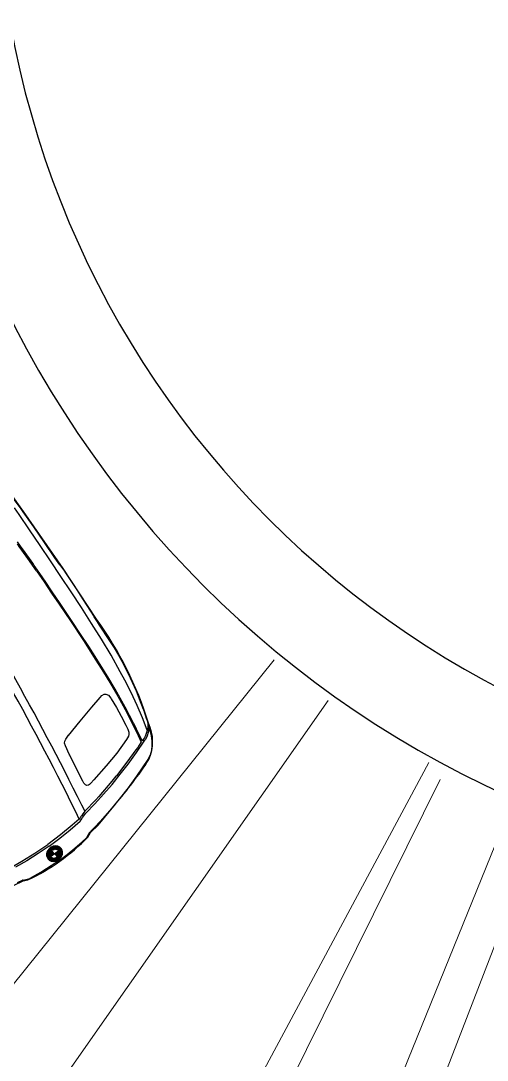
# Model space of a CAD drawing. Header units: inches. Extents: x 13 to 261, y -112 to -47.
# Drawn here: x 164.52 to 167.02, y -98.26 to -92.69 of the extents above; entities that cross this region are included whole.
import ezdxf

# ---------------------------------------------------------------- set-up
doc = ezdxf.new("R2010")
doc.units = ezdxf.units.IN
doc.header["$MEASUREMENT"] = 0
doc.linetypes.add('ACAD_ISO04W100', pattern=[30, 24, -3, 0, -3])
doc.layers.add('CONTORNO', color=7, linetype='Continuous')
doc.layers.add('EJES', color=1, linetype='ACAD_ISO04W100', lineweight=13)
doc.layers.add('RAMPAS', color=50, linetype='Continuous', lineweight=25)

msp = doc.modelspace()

# ---------------------------------------------------------------- linework, layer by layer
for p, q in [((165.2053, -96.5041), (165.2075, -96.4995)), ((164.8923, -97.0398), (164.8779, -97.0635)), ((164.8968, -97.0341), (164.9175, -97.0132)), ((164.6647, -97.1536), (164.6664, -97.1524)), ((164.665, -97.1518), (164.6666, -97.1506)), ((164.6653, -97.15), (164.6669, -97.1489)), ((164.6658, -97.148), (164.683, -97.1358)), ((164.6664, -97.146), (164.6823, -97.1347)), ((164.6671, -97.1439), (164.6815, -97.1336)), ((164.6681, -97.1416), (164.6808, -97.1325)), ((164.6691, -97.1537), (164.6712, -97.1522)), ((164.6693, -97.1391), (164.6801, -97.1314)), ((164.6693, -97.1519), (164.6713, -97.1505)), ((164.6709, -97.1364), (164.6794, -97.1303)), ((164.6709, -97.146), (164.6837, -97.1369)), ((164.6723, -97.1466), (164.6844, -97.138)), ((164.673, -97.1333), (164.6787, -97.1292)), ((164.6736, -97.1536), (164.6757, -97.1521)), ((164.6738, -97.1519), (164.6759, -97.1504)), ((164.6741, -97.1501), (164.675, -97.1495)), ((164.6764, -97.1293), (164.6913, -97.1186)), ((164.6765, -97.1452), (164.6875, -97.1373)), ((164.6779, -97.1458), (164.6841, -97.1413)), ((164.6784, -97.1534), (164.6796, -97.1525)), ((164.6787, -97.1516), (164.68, -97.1507)), ((164.6788, -97.1468), (164.6824, -97.1441)), ((164.6789, -97.1499), (164.6805, -97.1487)), ((164.6791, -97.1481), (164.6813, -97.1466)), ((164.6814, -97.1545), (164.6975, -97.143)), ((164.6814, -97.1561), (164.6982, -97.144)), ((164.6815, -97.1528), (164.6967, -97.1419)), ((164.6815, -97.1576), (164.699, -97.1451)), ((164.6817, -97.1591), (164.6997, -97.1462)), ((164.6818, -97.151), (164.696, -97.1409)), ((164.682, -97.1604), (164.7005, -97.1472)), ((164.6823, -97.149), (164.6952, -97.1398)), ((164.6824, -97.1266), (164.6868, -97.1234)), ((164.6824, -97.1617), (164.7012, -97.1483)), ((164.6829, -97.163), (164.702, -97.1493)), ((164.6831, -97.1676), (164.7254, -97.1374)), ((164.6831, -97.1468), (164.6944, -97.1388)), ((164.6834, -97.1642), (164.7028, -97.1504)), ((164.6836, -97.1273), (164.6871, -97.1248)), ((164.6841, -97.1653), (164.7035, -97.1514)), ((164.6843, -97.1444), (164.6937, -97.1377)), ((164.6848, -97.1281), (164.6875, -97.1262)), ((164.6856, -97.1323), (164.6859, -97.1321)), ((164.686, -97.1288), (164.6878, -97.1275)), ((164.6862, -97.1414), (164.6929, -97.1366)), ((164.6864, -97.1334), (164.6871, -97.1328)), ((164.6867, -97.1363), (164.6946, -97.1306)), ((164.6871, -97.1296), (164.6882, -97.1289)), ((164.6871, -97.1344), (164.6883, -97.1336)), ((164.6883, -97.1304), (164.6885, -97.1302)), ((164.6906, -97.1208), (164.6962, -97.1167)), ((164.6909, -97.1285), (164.6912, -97.1283)), ((164.6912, -97.1299), (164.692, -97.1293)), ((164.6914, -97.1218), (164.6999, -97.1157)), ((164.6915, -97.1313), (164.6928, -97.1304)), ((164.6922, -97.1228), (164.703, -97.1151)), ((164.6922, -97.1899), (164.7435, -97.1532)), ((164.693, -97.1238), (164.7057, -97.1147)), ((164.6938, -97.1249), (164.7082, -97.1146)), ((164.6946, -97.1259), (164.7104, -97.1146)), ((164.6953, -97.1317), (164.7086, -97.1223)), ((164.6954, -97.1269), (164.7091, -97.1171)), ((164.6962, -97.1279), (164.7089, -97.1188)), ((164.697, -97.129), (164.7087, -97.1206)), ((164.7002, -97.1298), (164.7084, -97.124)), ((164.7035, -97.1291), (164.7082, -97.1257)), ((164.7043, -97.1525), (164.7238, -97.1386)), ((164.705, -97.1536), (164.7245, -97.1397)), ((164.7058, -97.1546), (164.7251, -97.1408)), ((164.7061, -97.1288), (164.7082, -97.1273)), ((164.7065, -97.1557), (164.7257, -97.142)), ((164.7073, -97.1567), (164.7262, -97.1433)), ((164.708, -97.1578), (164.7266, -97.1446)), ((164.7084, -97.1288), (164.7103, -97.1274)), ((164.7088, -97.1589), (164.7269, -97.146)), ((164.7096, -97.1599), (164.7271, -97.1474)), ((164.7103, -97.161), (164.7272, -97.1489)), ((164.7104, -97.129), (164.7148, -97.1258)), ((164.711, -97.1158), (164.7125, -97.1147)), ((164.7111, -97.162), (164.7272, -97.1505)), ((164.7118, -97.1631), (164.727, -97.1522)), ((164.7123, -97.1292), (164.7146, -97.1276)), ((164.7128, -97.1193), (164.7138, -97.1185)), ((164.7129, -97.1176), (164.7164, -97.1151)), ((164.713, -97.1255), (164.715, -97.1241)), ((164.7131, -97.1159), (164.7145, -97.1149)), ((164.7139, -97.1296), (164.7155, -97.1285)), ((164.7149, -97.1226), (164.7151, -97.1224)), ((164.7155, -97.1301), (164.717, -97.129)), ((164.7169, -97.1163), (164.7181, -97.1155)), ((164.7169, -97.1307), (164.7306, -97.1209)), ((164.7183, -97.1313), (164.7317, -97.1218)), ((164.7186, -97.1167), (164.7198, -97.1159)), ((164.7187, -97.1199), (164.7204, -97.1186)), ((164.7188, -97.1181), (164.7213, -97.1164)), ((164.7189, -97.1277), (164.7294, -97.1202)), ((164.7195, -97.132), (164.7327, -97.1226)), ((164.7207, -97.1328), (164.7337, -97.1235)), ((164.7208, -97.1248), (164.7282, -97.1194)), ((164.7211, -97.1677), (164.7438, -97.1514)), ((164.7216, -97.1177), (164.7228, -97.1169)), ((164.7218, -97.1336), (164.7347, -97.1244)), ((164.7227, -97.1218), (164.727, -97.1187)), ((164.7228, -97.1345), (164.7356, -97.1253)), ((164.7231, -97.1183), (164.7243, -97.1174)), ((164.7237, -97.1354), (164.7365, -97.1263)), ((164.7244, -97.1637), (164.7439, -97.1497)), ((164.7246, -97.1188), (164.7257, -97.1181)), ((164.7246, -97.1364), (164.7373, -97.1273)), ((164.7254, -97.1374), (164.7381, -97.1284)), ((164.7261, -97.1385), (164.7388, -97.1294)), ((164.7261, -97.1609), (164.744, -97.1481)), ((164.7268, -97.1396), (164.7395, -97.1306)), ((164.7272, -97.1585), (164.744, -97.1465)), ((164.7273, -97.1408), (164.7401, -97.1317)), ((164.7278, -97.1421), (164.7407, -97.1329)), ((164.728, -97.1563), (164.7439, -97.145)), ((164.7283, -97.1434), (164.7413, -97.1341)), ((164.7286, -97.1447), (164.7418, -97.1353)), ((164.7286, -97.1543), (164.7438, -97.1435)), ((164.7289, -97.1461), (164.7423, -97.1366)), ((164.7289, -97.1525), (164.7436, -97.142)), ((164.729, -97.1476), (164.7427, -97.1379)), ((164.7291, -97.1491), (164.743, -97.1392)), ((164.7291, -97.1508), (164.7433, -97.1406)), ((164.6645, -97.1569), (164.6659, -97.1559)), ((164.6645, -97.1585), (164.6657, -97.1577)), ((164.6646, -97.1553), (164.6662, -97.1542)), ((164.6646, -97.1601), (164.6671, -97.1583)), ((164.6647, -97.1616), (164.6694, -97.1582)), ((164.6649, -97.163), (164.6717, -97.1582)), ((164.6652, -97.1644), (164.674, -97.1582)), ((164.6655, -97.1658), (164.6762, -97.1581)), ((164.6659, -97.1671), (164.6795, -97.1574)), ((164.6663, -97.1684), (164.6797, -97.1589)), ((164.6667, -97.1697), (164.6799, -97.1603)), ((164.6672, -97.171), (164.6803, -97.1617)), ((164.6678, -97.1722), (164.6807, -97.1629)), ((164.6684, -97.1733), (164.6812, -97.1642)), ((164.669, -97.1745), (164.6818, -97.1654)), ((164.6697, -97.1756), (164.6824, -97.1665)), ((164.6704, -97.1544), (164.671, -97.1539)), ((164.6705, -97.1766), (164.6831, -97.1676)), ((164.6712, -97.1777), (164.6839, -97.1686)), ((164.6721, -97.1787), (164.6848, -97.1696)), ((164.6729, -97.1797), (164.6857, -97.1705)), ((164.6738, -97.1806), (164.6867, -97.1714)), ((164.6748, -97.1815), (164.6878, -97.1722)), ((164.6749, -97.1543), (164.6755, -97.1539)), ((164.6758, -97.1824), (164.689, -97.173)), ((164.6769, -97.1833), (164.6902, -97.1737)), ((164.678, -97.1569), (164.6794, -97.1559)), ((164.678, -97.1841), (164.6916, -97.1743)), ((164.6782, -97.1551), (164.6795, -97.1542)), ((164.6791, -97.1848), (164.693, -97.1749)), ((164.6803, -97.1856), (164.6946, -97.1754)), ((164.6816, -97.1863), (164.6963, -97.1758)), ((164.6829, -97.1869), (164.6981, -97.1761)), ((164.6843, -97.1876), (164.7002, -97.1762)), ((164.6857, -97.1881), (164.7024, -97.1762)), ((164.6872, -97.1887), (164.7051, -97.1759)), ((164.6888, -97.1891), (164.7083, -97.1752)), ((164.6904, -97.1895), (164.7132, -97.1733)), ((164.694, -97.1902), (164.7432, -97.1551)), ((164.696, -97.1904), (164.7427, -97.157)), ((164.6981, -97.1905), (164.7422, -97.159)), ((164.7004, -97.1904), (164.7414, -97.1611)), ((164.7028, -97.1903), (164.7405, -97.1634)), ((164.7056, -97.1899), (164.7393, -97.1659)), ((164.7086, -97.1893), (164.7377, -97.1686)), ((164.7123, -97.1883), (164.7355, -97.1717)), ((164.7126, -97.1641), (164.7267, -97.1541)), ((164.7133, -97.1652), (164.7262, -97.156)), ((164.7141, -97.1663), (164.7254, -97.1582)), ((164.7148, -97.1673), (164.7242, -97.1606)), ((164.7156, -97.1684), (164.7223, -97.1636)), ((164.7172, -97.1864), (164.7321, -97.1757)), ((164.5298, -97.2962), (164.5033, -97.309)), ((164.5366, -97.2937), (164.5638, -97.2879))]:
    msp.add_line(p, q)
for points in [[(164.7318, -95.6054), (164.7062, -95.5678), (164.6501, -95.485), (164.5932, -95.4027), (164.5355, -95.3211), (164.5255, -95.3061), (164.4721, -95.2349)], [(165.2012, -96.4916), (165.1751, -96.4249), (165.147, -96.3589), (165.1257, -96.3127), (165.1032, -96.2674), (165.0802, -96.2223), (165.0564, -96.1779), (165.0073, -96.0901), (164.9561, -96.0038), (164.9028, -95.9189), (164.8488, -95.8346), (164.7939, -95.7509), (164.7387, -95.6675), (164.683, -95.5844), (164.6269, -95.5015), (164.5708, -95.4187), (164.5148, -95.3359), (164.5024, -95.3177), (164.4902, -95.3006)], [(165.1735, -96.5483), (165.1732, -96.5479), (165.1696, -96.5394), (165.1547, -96.5083), (165.1436, -96.4849), (165.1286, -96.4544), (165.128, -96.4536), (165.0829, -96.3672), (165.0286, -96.2714), (164.9945, -96.2141), (164.972, -96.1767), (164.9301, -96.1102), (164.8875, -96.0429), (164.8435, -95.976), (164.7992, -95.9088), (164.7305, -95.8067), (164.6923, -95.7497), (164.6533, -95.6934), (164.6413, -95.6756), (164.6127, -95.634), (164.5957, -95.6092), (164.587, -95.597), (164.5371, -95.5264), (164.5314, -95.5175), (164.5061, -95.4821)], [(164.6073, -95.6384), (164.5613, -95.5723), (164.515, -95.5065), (164.5048, -95.4923)], [(164.6073, -95.6384), (164.6481, -95.6972), (164.6887, -95.7567), (164.7293, -95.8161), (164.7893, -95.9054), (164.8595, -96.0113), (164.9135, -96.0956), (164.9667, -96.1805), (165.0055, -96.245), (165.0431, -96.3097), (165.0909, -96.3965), (165.1352, -96.4835), (165.1526, -96.519), (165.1692, -96.5551)], [(164.7318, -95.6054), (164.7462, -95.6247), (164.7572, -95.6401), (164.7633, -95.6487), (164.7699, -95.6587), (164.7989, -95.7019), (164.82, -95.7341), (164.8266, -95.7442), (164.8421, -95.7675), (164.8776, -95.8233), (164.9163, -95.8835)], [(164.57, -96.3545), (164.5458, -96.3103), (164.5216, -96.2661), (164.4975, -96.2219), (164.4729, -96.178), (164.4487, -96.1339), (164.4241, -96.09), (164.3995, -96.0461), (164.375, -96.0022), (164.3504, -95.9601), (164.35, -95.9586), (164.3246, -95.9153), (164.2992, -95.872), (164.2784, -95.8395)], [(164.5334, -96.3806), (164.5092, -96.3364), (164.485, -96.2922), (164.4608, -96.2481), (164.4363, -96.2042), (164.4117, -96.1603), (164.3875, -96.1161), (164.3629, -96.0722), (164.3379, -96.0286), (164.3129, -95.985), (164.2879, -95.9415), (164.263, -95.8979), (164.2486, -95.8743)], [(165.0478, -96.09), (165.025, -96.0504), (164.9968, -96.0066), (164.9828, -95.9853), (164.9637, -95.9559), (164.9447, -95.9277), (164.9342, -95.9112), (164.9163, -95.8835)], [(165.18, -96.3802), (165.1683, -96.3474), (165.1683, -96.3474), (165.1426, -96.2822), (165.1426, -96.2822), (165.1118, -96.2133), (165.1118, -96.2133), (165.0749, -96.1401), (165.0749, -96.1401), (165.0569, -96.1063), (165.0569, -96.1063), (165.0481, -96.0904)], [(164.7788, -96.5187), (164.8406, -96.4426), (164.9033, -96.3677), (164.9489, -96.3155)], [(164.9489, -96.3155), (164.958, -96.3059), (164.9696, -96.2989), (164.9795, -96.2973), (164.9929, -96.3031), (165.0056, -96.3192)], [(164.8673, -96.9249), (164.859, -96.9081), (164.8506, -96.892), (164.8271, -96.8461), (164.8041, -96.801), (164.7816, -96.7557), (164.7586, -96.7107), (164.7357, -96.6656), (164.7123, -96.6208), (164.6892, -96.5765), (164.6655, -96.532), (164.6417, -96.4876), (164.6179, -96.4431), (164.5942, -96.3986), (164.57, -96.3545)], [(165.0056, -96.3192), (165.0082, -96.3229), (165.0353, -96.3693), (165.0612, -96.4159), (165.0859, -96.4634), (165.0953, -96.4819)], [(164.8359, -96.9669), (164.8269, -96.9482), (164.8182, -96.9292), (164.7904, -96.8722), (164.7679, -96.8269), (164.7453, -96.7816), (164.7224, -96.7365), (164.699, -96.6918), (164.6757, -96.647), (164.6526, -96.6026), (164.6288, -96.5582), (164.6051, -96.5137), (164.5813, -96.4692), (164.5575, -96.4248), (164.5334, -96.3806)], [(165.18, -96.3802), (165.1813, -96.3836), (165.1826, -96.3864), (165.1828, -96.3875), (165.1831, -96.3879), (165.1838, -96.3898), (165.1846, -96.3935), (165.188, -96.4034), (165.1917, -96.4137), (165.1953, -96.4265), (165.1999, -96.4398), (165.2015, -96.4447)], [(165.2053, -96.4568), (165.2211, -96.5211), (165.2252, -96.5476), (165.2262, -96.5739), (165.2233, -96.6), (165.2158, -96.6256), (165.2037, -96.649), (165.1442, -96.737), (165.0979, -96.7995), (165.0497, -96.861), (164.9999, -96.9211), (164.9489, -96.9797), (164.9175, -97.0132)], [(165.0953, -96.4819), (165.0974, -96.4865), (165.1025, -96.5013), (165.1026, -96.5135), (165.1003, -96.5232), (165.0905, -96.5413)], [(165.2015, -96.4447), (165.2034, -96.4594), (165.204, -96.4706), (165.2036, -96.4752), (165.2012, -96.4916), (165.2011, -96.4923), (165.1973, -96.5042), (165.1938, -96.5148), (165.1896, -96.5252), (165.1885, -96.5271), (165.186, -96.5314), (165.1847, -96.533), (165.1795, -96.5403), (165.1748, -96.5467), (165.1748, -96.5467), (165.1735, -96.5483)], [(165.2053, -96.4568), (165.2077, -96.4766), (165.2075, -96.4995)], [(164.9145, -96.7578), (164.8991, -96.775), (164.8923, -96.7817), (164.8859, -96.7857), (164.8775, -96.7868), (164.8697, -96.7837), (164.861, -96.774), (164.8552, -96.7633), (164.8432, -96.7405), (164.7854, -96.6252), (164.783, -96.6201), (164.762, -96.5743), (164.7582, -96.5604), (164.7594, -96.5491), (164.7639, -96.5391), (164.7792, -96.5184)], [(164.8724, -96.9354), (164.9202, -96.8853), (164.9671, -96.834), (165.0124, -96.7813), (165.0562, -96.7273), (165.099, -96.6728), (165.144, -96.6111), (165.1886, -96.5437), (165.1913, -96.5405)], [(165.2053, -96.5041), (165.1998, -96.5215), (165.191, -96.5401)], [(165.1692, -96.5551), (165.1673, -96.5577), (165.1583, -96.5709), (165.1498, -96.5831), (165.1404, -96.5965), (165.092, -96.663), (165.0355, -96.7353), (165.0332, -96.7382), (165.0116, -96.7647), (164.9415, -96.8455), (164.9248, -96.8642), (164.8673, -96.9249), (164.8673, -96.9249)], [(165.0905, -96.5413), (165.0376, -96.6134), (164.9812, -96.6825), (164.9145, -96.7578)], [(164.8673, -96.9249), (164.8557, -96.9387), (164.8496, -96.9473), (164.8458, -96.9532), (164.8421, -96.9601), (164.8359, -96.9669), (164.8359, -96.9669)], [(164.8359, -96.9669), (164.7989, -97.0002), (164.7364, -97.0521), (164.6688, -97.1029)], [(164.6752, -97.1118), (164.7324, -97.0697), (164.788, -97.0245), (164.8413, -96.9779)], [(164.8413, -96.9779), (164.8472, -96.9706), (164.8545, -96.9586), (164.8724, -96.9354)], [(164.8923, -97.0398), (164.8945, -97.0369), (164.8968, -97.0341)], [(164.7298, -97.1883), (164.7724, -97.1567), (164.8131, -97.1233), (164.8525, -97.0891), (164.8732, -97.0699)], [(164.8779, -97.0635), (164.8755, -97.0671), (164.8732, -97.0699)], [(164.486, -97.2168), (164.5295, -97.1925), (164.5989, -97.1503), (164.6688, -97.1029)], [(164.6752, -97.1118), (164.6169, -97.1523), (164.556, -97.1902), (164.4946, -97.2254)], [(164.6668, -97.1491), (164.6656, -97.1583), (164.6778, -97.1581), (164.6791, -97.1485)], [(164.6714, -97.1508), (164.6709, -97.1544), (164.669, -97.1544), (164.6695, -97.1509), (164.6695, -97.1509)], [(164.674, -97.1504), (164.6735, -97.1543), (164.6755, -97.1543), (164.6759, -97.1504)], [(164.7298, -97.1883), (164.6861, -97.2183), (164.6414, -97.246), (164.5961, -97.2721), (164.5713, -97.2855)], [(164.5366, -97.2937), (164.5332, -97.2949), (164.5298, -97.2962)], [(164.5638, -97.2879), (164.5679, -97.2868), (164.5713, -97.2855)]]:
    msp.add_lwpolyline(points)
for points in [[(164.7409, -97.1264, 0.056462), (164.7358, -97.1207, 0.055115), (164.7294, -97.1162, 0.052786), (164.7221, -97.1131, 0.05002), (164.7141, -97.1116, 0.047333), (164.7058, -97.1116, 0.045092), (164.6973, -97.1132, 0.043513), (164.6892, -97.1163, 0.042704), (164.6816, -97.1208, 0.042704), (164.6749, -97.1265, 0.043513), (164.6693, -97.1332, 0.045092), (164.6651, -97.1406, 0.047333), (164.6623, -97.1486, 0.05002), (164.6612, -97.1566, 0.052786), (164.6618, -97.1645, 0.055115), (164.6639, -97.172, 0.056462), (164.6676, -97.1787, 0.056462), (164.6728, -97.1843, 0.055115), (164.6791, -97.1888, 0.052786), (164.6864, -97.1919, 0.05002), (164.6944, -97.1934, 0.047333), (164.7028, -97.1934, 0.045092), (164.7112, -97.1918, 0.043513), (164.7194, -97.1887, 0.042704), (164.7269, -97.1842, 0.042704), (164.7336, -97.1785, 0.043513), (164.7392, -97.1718, 0.045092), (164.7435, -97.1644, 0.047333), (164.7462, -97.1565, 0.05002), (164.7473, -97.1484, 0.052786), (164.7468, -97.1405, 0.055115), (164.7446, -97.133, 0.056462)], [(164.6833, -97.1232, 0.042704), (164.6772, -97.1285, 0.043513), (164.672, -97.1347, 0.045092), (164.6681, -97.1416, 0.047333), (164.6656, -97.1489, 0.05002), (164.6645, -97.1563, 0.052786), (164.665, -97.1636, 0.055115), (164.667, -97.1705, 0.056462), (164.6705, -97.1766, 0.056462), (164.6752, -97.1819, 0.055115), (164.681, -97.186, 0.052786), (164.6878, -97.1889, 0.05002), (164.6952, -97.1903, 0.047333), (164.7029, -97.1903, 0.045092), (164.7107, -97.1888, 0.043513), (164.7182, -97.186, 0.042704), (164.7252, -97.1818, 0.042704), (164.7314, -97.1765, 0.043513), (164.7365, -97.1703, 0.045092), (164.7404, -97.1635, 0.047333), (164.743, -97.1562, 0.05002), (164.744, -97.1487, 0.052786), (164.7435, -97.1414, 0.055115), (164.7415, -97.1345, 0.056462), (164.7381, -97.1284, 0.056462), (164.7333, -97.1231, 0.055115), (164.7275, -97.119, 0.052786), (164.7208, -97.1162, 0.05002), (164.7134, -97.1147, 0.047333), (164.7057, -97.1147, 0.045092), (164.6979, -97.1162, 0.043513), (164.6903, -97.1191, 0.042704)], [(164.6912, -97.1342, 0.042704), (164.6873, -97.1375, 0.043513), (164.6841, -97.1414, 0.045092), (164.6817, -97.1457, 0.047333), (164.6801, -97.1502, 0.05002), (164.6794, -97.1549, 0.052786), (164.6797, -97.1594, 0.055115), (164.681, -97.1637, 0.056462), (164.6831, -97.1676, 0.056462), (164.6861, -97.1709, 0.055115), (164.6898, -97.1735, 0.052786), (164.694, -97.1752, 0.05002), (164.6986, -97.1761, 0.047333), (164.7034, -97.1761, 0.045092), (164.7083, -97.1752, 0.043513), (164.713, -97.1734, 0.042704), (164.7173, -97.1708, 0.042704), (164.7212, -97.1675, 0.043513), (164.7244, -97.1637, 0.045092), (164.7269, -97.1593, 0.047333), (164.7285, -97.1548, 0.05002), (164.7291, -97.1501, 0.052786), (164.7288, -97.1456, 0.055115), (164.7275, -97.1413, 0.056462), (164.7254, -97.1374, 0.056462), (164.7224, -97.1341, 0.055115), (164.7188, -97.1316, 0.052786), (164.7146, -97.1298, 0.05002), (164.71, -97.1289, 0.047333), (164.7051, -97.1289, 0.045092), (164.7003, -97.1298, 0.043513), (164.6956, -97.1316, 0.042704)]]:
    msp.add_lwpolyline(points, format="xyb", close=True)
for points in [[(164.6727, -97.1469, 0.057431), (164.6723, -97.1465, 0.05562), (164.6717, -97.1462, 0.052954), (164.6712, -97.146, 0.050038), (164.6705, -97.1459, 0.047381), (164.6699, -97.146, 0.045314), (164.6692, -97.1462, 0.044018), (164.6686, -97.1464, 0.04357), (164.6681, -97.1468, 0.043992), (164.6676, -97.1473, 0.045263), (164.6672, -97.1479, 0.047309), (164.6669, -97.1485, 0.049952), (164.6668, -97.1491, 0.049952)], [(164.6695, -97.1509, -0.049195), (164.6695, -97.1507, -0.046619), (164.6696, -97.1505, -0.044593), (164.6697, -97.1503, -0.043291), (164.6698, -97.1502, -0.042789), (164.67, -97.1501, -0.04311), (164.6702, -97.15, -0.044241), (164.6703, -97.1499, -0.046119), (164.6705, -97.1499, -0.048595), (164.6707, -97.1499, -0.051392), (164.6709, -97.15, -0.054067), (164.671, -97.1501, -0.056064), (164.6712, -97.1502, -0.056876), (164.6713, -97.1503, -0.056274), (164.6713, -97.1505, -0.054429), (164.6714, -97.1506, -0.051819), (164.6714, -97.1508, -0.051819)], [(164.6791, -97.1485, 0.053032), (164.6791, -97.1478, 0.055748), (164.6789, -97.1472, 0.057627), (164.6787, -97.1466, 0.058156), (164.6783, -97.1461, 0.057179), (164.6778, -97.1457, 0.054981), (164.6772, -97.1454, 0.052134), (164.6765, -97.1452, 0.049237), (164.6758, -97.1452, 0.046745), (164.6751, -97.1453, 0.044932), (164.6744, -97.1455, 0.043938), (164.6737, -97.1459, 0.043818), (164.6732, -97.1463, 0.044576), (164.6727, -97.1469, 0.044576)], [(164.6759, -97.1504, 0.051748), (164.676, -97.1502, 0.054351), (164.6759, -97.15, 0.056193), (164.6759, -97.1499, 0.056799), (164.6758, -97.1497, 0.055997), (164.6756, -97.1496, 0.054011), (164.6755, -97.1495, 0.051346), (164.6753, -97.1495, 0.048556), (164.6751, -97.1495, 0.046081), (164.6749, -97.1495, 0.044201), (164.6747, -97.1495, 0.043062), (164.6745, -97.1496, 0.042729), (164.6744, -97.1497, 0.043217), (164.6743, -97.1499, 0.044502), (164.6741, -97.15, 0.04651), (164.6741, -97.1502, 0.049071), (164.674, -97.1504, 0.049071)]]:
    msp.add_lwpolyline(points, format="xyb")
for points in [[(164.6785, -97.1289), (164.6846, -97.1383), (164.6877, -97.1354), (164.6852, -97.1316), (164.6894, -97.1342), (164.6918, -97.1325), (164.6907, -97.1277), (164.6935, -97.1313), (164.6972, -97.1293), (164.6903, -97.1205), (164.6866, -97.1226), (164.6886, -97.1305), (164.6817, -97.1261)], [(164.7092, -97.1157), (164.7081, -97.1273), (164.7117, -97.1275), (164.7152, -97.1221), (164.7146, -97.1281), (164.7178, -97.1293), (164.7246, -97.1188), (164.7211, -97.1175), (164.7185, -97.1216), (164.719, -97.1168), (164.7154, -97.116), (164.7126, -97.1204), (164.7131, -97.1159)]]:
    msp.add_lwpolyline(points, close=True)
at = {"layer": 'CONTORNO'}
msp.add_lwpolyline([(164.484, -97.3237), (164.5352, -97.2977), (164.5618, -97.2929, 0.048135), (164.7326, -97.1921, 0.048135), (164.8833, -97.0633), (164.8965, -97.0398), (164.9376, -96.9997), (165.0303, -96.8876, 0.029991), (165.2098, -96.6489, 0.21618), (165.2077, -96.4531, 0.080335), (164.9293, -95.8962), (164.7501, -95.6242), (164.5387, -95.3205), (164.386, -95.1085, 0.281049)], format="xyb", dxfattribs=at)
at = {"layer": 'EJES'}
for p, q in [((165.8811, -96.1142), (163.6868, -98.8409)), ((166.1704, -96.3314), (164.1622, -99.1979)), ((166.7102, -96.6649), (165.0533, -99.7478)), ((166.7702, -96.7547), (165.2158, -99.8906)), ((167.1406, -96.9215), (165.822, -100.1636)), ((167.3295, -96.9516), (166.0676, -100.2162))]:
    msp.add_line(p, q, dxfattribs=at)
at = {"layer": 'RAMPAS'}
for radius, start in [(9.5, 180), (9, 180.19247), (5.5, 180), (5, 180)]:
    msp.add_arc((169.3902, -91.8268), radius, start, 270, dxfattribs=at)

doc.saveas('drawing.dxf')
